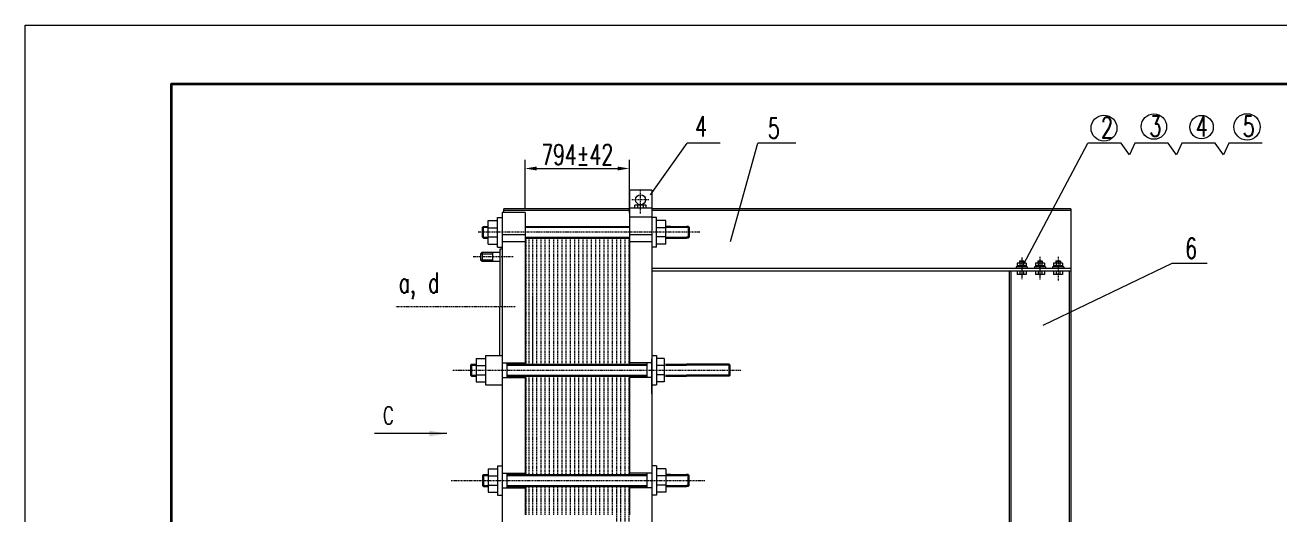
# Model space of a CAD drawing. Header units: millimetres. Extents: x -394 to 6212, y -2458 to 809.
# Drawn here: x 3527.1 to 3741.5, y -2121.5 to -2037.9 of the extents above; entities that cross this region are included whole.
import ezdxf

# ---------------------------------------------------------------- set-up
doc = ezdxf.new("R2010")
doc.units = ezdxf.units.MM
doc.linetypes.add('CENTERX2', pattern=[4, 2.5, -0.5, 0.5, -0.5])
doc.layers.get('0').update_dxf_attribs({"lineweight": 18})
for name, color, linetype, lineweight, true_color in [('1', 1, 'Continuous', 18, 0xff0000), ('2', 2, 'Continuous', 18, 0xffff00), ('3', 3, 'CENTERX2', 18, 0x00ff00)]:
    doc.layers.add(name, color=color, linetype=linetype, lineweight=lineweight, true_color=true_color)
doc.layers.add('粗实线层', color=7, linetype='Continuous', lineweight=35)
doc.styles.add('HZ', font='txt.shx', dxfattribs={"width": 0.67, "bigfont": 'hztxt.shx'})
doc.styles.get("Standard").update_dxf_attribs({"font": 'txt.shx', "bigfont": 'gbcbig.shx'})
doc.dimstyles.new('ISO-25', dxfattribs={"dimtxt": 2.5, "dimasz": 2.5, "dimexe": 1.25, "dimexo": 0.625, "dimtad": 1, "dimtxsty": 'Standard', "dimcen": 2.5, "dimdle": 5, "dimadec": 0, "dimazin": 0, "dimtfac": 1, "dimtmove": 0, "dimatfit": 3, "dimfxl": 1, "dimlwd": -1, "dimlwe": -1, "dimarcsym": 0})

msp = doc.modelspace()

# ---------------------------------------------------------------- linework, layer by layer
at = {"color": 2, "linetype": 'Continuous', "ltscale": 0.1}
for p, q in [((3605.26944, -2072.39229), (3606.23365, -2072.39229)), ((3612.52737, -2072.39229), (3630.35639, -2072.39229)), ((3636.59437, -2072.39229), (3640.58717, -2072.39229)), ((3640.42047, -2072.39229), (3640.13333, -2072.39229)), ((3605.26944, -2074.09903), (3606.23365, -2074.09903)), ((3612.52737, -2074.09903), (3630.35639, -2074.09903)), ((3636.59437, -2074.09903), (3640.13333, -2074.09903)), ((3640.58717, -2074.09903), (3640.13333, -2074.09903)), ((3603.23131, -2095.93509), (3604.19553, -2095.93509)), ((3609.45973, -2095.93509), (3633.36829, -2095.93509)), ((3636.49637, -2095.93509), (3640.13333, -2095.93509)), ((3647.5488, -2095.93509), (3640.13333, -2095.93509)), ((3603.23131, -2097.64184), (3604.19553, -2097.64184)), ((3609.45973, -2097.64184), (3633.36829, -2097.64184)), ((3636.49637, -2097.64184), (3640.13333, -2097.64184)), ((3647.5488, -2097.64184), (3640.13333, -2097.64184)), ((3605.26944, -2114.77114), (3606.23365, -2114.77114)), ((3609.45973, -2114.77114), (3633.36829, -2114.77114)), ((3636.59437, -2114.77114), (3640.13333, -2114.77114)), ((3640.58717, -2114.77114), (3640.13333, -2114.77114)), ((3605.26944, -2116.47789), (3606.23365, -2116.47789)), ((3609.45973, -2116.47789), (3633.36829, -2116.47789)), ((3636.59437, -2116.47789), (3640.13333, -2116.47789)), ((3640.58717, -2116.47789), (3640.13333, -2116.47789))]:
    msp.add_line(p, q, dxfattribs=at)
at = {"ltscale": 0.1}
for p, q in [((3697.05652, -2078.12441), (3697.05652, -2078.49613)), ((3697.68826, -2078.12441), (3697.68826, -2078.49613)), ((3700.16404, -2078.12441), (3700.16404, -2078.49613)), ((3700.79578, -2078.12441), (3700.79578, -2078.49613)), ((3703.27156, -2078.12441), (3703.27156, -2078.49613)), ((3703.9033, -2078.12441), (3703.9033, -2078.49613))]:
    msp.add_line(p, q, dxfattribs=at)
at = {"layer": '1'}
for p, q in [((3630.35639, -2066.06856), (3630.35639, -2074.74572)), ((3634.18103, -2066.06856), (3634.18103, -2075.74968)), ((3631.31255, -2069.15218), (3631.31255, -2068.60289)), ((3631.79844, -2069.15218), (3631.79844, -2068.60289)), ((3632.73897, -2069.15218), (3632.73897, -2068.60289)), ((3633.22487, -2069.15218), (3633.22487, -2068.60289)), ((3607.84, -2070.71583), (3608.64699, -2070.71583)), ((3630.35639, -2070.58642), (3634.18103, -2070.58642)), ((3634.98802, -2070.71583), (3634.18103, -2070.71583)), ((3612.52737, -2073.7069), (3608.64699, -2073.7069)), ((3634.18103, -2073.7069), (3630.35639, -2073.7069)), ((3630.35639, -2074.24963), (3630.35639, -2093.09088)), ((3630.35639, -2074.24963), (3630.35639, -2082.32145)), ((3604.91885, -2076.9163), (3605.18812, -2076.6673)), ((3605.18812, -2076.6673), (3606.95385, -2076.6673)), ((3605.18812, -2076.6673), (3605.18812, -2078.21056)), ((3606.95385, -2076.6673), (3608.24969, -2076.6673)), ((3606.95385, -2076.6673), (3606.95385, -2078.21056)), ((3607.84, -2075.7755), (3608.64699, -2075.7755)), ((3608.24969, -2076.14663), (3608.24969, -2085.9806)), ((3608.64699, -2076.14663), (3608.24969, -2076.14663)), ((3612.52737, -2074.87866), (3608.64699, -2074.87866)), ((3634.18103, -2074.87866), (3630.35639, -2074.87866)), ((3634.18103, -2075.74968), (3634.18103, -2097.31109)), ((3634.98802, -2075.7755), (3634.18103, -2075.7755)), ((3604.91885, -2076.9163), (3604.91885, -2077.96156)), ((3604.91885, -2077.96156), (3605.18812, -2078.21056)), ((3605.18812, -2078.21056), (3606.95385, -2078.21056)), ((3606.95385, -2078.21056), (3608.24969, -2078.21056)), ((3697.37239, -2078.9875), (3697.26178, -2079.16129)), ((3697.37239, -2079.16129), (3697.48853, -2078.9875)), ((3700.47991, -2078.9875), (3700.3693, -2079.16129)), ((3700.47991, -2079.16129), (3700.59605, -2078.9875)), ((3703.58743, -2078.9875), (3703.47682, -2079.16129)), ((3703.58743, -2079.16129), (3703.70357, -2078.9875)), ((3608.24969, -2094.25863), (3608.24969, -2085.9806)), ((3630.35639, -2093.09088), (3630.35639, -2095.30316)), ((3630.35639, -2093.09088), (3630.35639, -2095.78449)), ((3605.80188, -2094.25863), (3608.64699, -2094.25863)), ((3609.45973, -2098.01952), (3609.45973, -2095.55741)), ((3634.18103, -2094.25863), (3634.9735, -2094.25863)), ((3634.18103, -2100.8551), (3634.18103, -2094.87682)), ((3630.35639, -2097.79243), (3630.35639, -2103.85727)), ((3634.18103, -2097.31109), (3634.18103, -2117.53616)), ((3605.80188, -2099.3183), (3608.64699, -2099.3183)), ((3634.18103, -2099.3183), (3634.9735, -2099.3183)), ((3630.35639, -2103.85727), (3630.35639, -2114.62055)), ((3607.84, -2113.09468), (3608.64699, -2113.09468)), ((3634.98802, -2113.09468), (3634.18103, -2113.09468)), ((3609.45973, -2116.85557), (3609.45973, -2114.39346)), ((3630.35639, -2116.62849), (3630.35639, -2117.53616)), ((3630.35639, -2117.53616), (3630.35639, -2121.49718)), ((3634.18103, -2117.53616), (3634.18103, -2159.56244)), ((3607.84, -2118.15435), (3608.64699, -2118.15435)), ((3634.98802, -2118.15435), (3634.18103, -2118.15435))]:
    msp.add_line(p, q, dxfattribs=at)
at = {"layer": '1', "ltscale": 0.1}
for p, q in [((3634.18103, -2066.06856), (3630.35639, -2066.06856)), ((3612.52737, -2069.87669), (3608.64699, -2069.87669)), ((3608.64699, -2069.87669), (3608.64699, -2093.7494)), ((3608.92631, -2069.87669), (3608.92631, -2069.2717)), ((3630.35639, -2069.2717), (3608.92631, -2069.2717)), ((3630.35639, -2069.5238), (3608.92631, -2069.5238)), ((3612.52737, -2069.87669), (3612.52737, -2074.74572)), ((3634.18103, -2069.15218), (3630.35639, -2069.15218)), ((3633.22487, -2068.60289), (3631.31255, -2068.60289)), ((3705.73879, -2069.2717), (3634.18103, -2069.2717)), ((3705.73879, -2069.5238), (3634.18103, -2069.5238)), ((3705.73879, -2069.2717), (3705.73879, -2117.53616)), ((3605.26944, -2072.39229), (3605.43614, -2072.24169)), ((3605.26944, -2074.09903), (3605.26944, -2072.39229)), ((3605.43614, -2072.24169), (3606.23365, -2072.24169)), ((3605.43614, -2074.24963), (3605.43614, -2072.24169)), ((3606.23365, -2071.23773), (3607.84, -2071.23773)), ((3606.23365, -2075.2536), (3606.23365, -2071.23773)), ((3606.23365, -2072.4755), (3607.84, -2072.4755)), ((3607.84, -2075.7755), (3607.84, -2070.71583)), ((3612.52737, -2072.24169), (3630.35639, -2072.24169)), ((3634.98802, -2075.7755), (3634.98802, -2070.71583)), ((3636.59437, -2071.23773), (3634.98802, -2071.23773)), ((3636.59437, -2072.4755), (3634.98802, -2072.4755)), ((3636.59437, -2075.2536), (3636.59437, -2071.23773)), ((3636.59437, -2072.24169), (3640.13333, -2072.24169)), ((3637.39188, -2072.24169), (3636.59437, -2072.24169)), ((3640.42047, -2072.24169), (3640.13333, -2072.24169)), ((3640.42047, -2072.24169), (3640.42047, -2074.24963)), ((3640.58717, -2072.39229), (3640.42047, -2072.24169)), ((3640.58717, -2072.39229), (3640.58717, -2074.09903)), ((3605.26944, -2074.09903), (3605.43614, -2074.24963)), ((3605.43614, -2074.24963), (3606.23365, -2074.24963)), ((3606.23365, -2074.01582), (3607.84, -2074.01582)), ((3612.52737, -2074.24963), (3630.35639, -2074.24963)), ((3612.52737, -2074.24963), (3612.52737, -2082.32145)), ((3636.59437, -2074.01582), (3634.98802, -2074.01582)), ((3636.59437, -2074.24963), (3640.13333, -2074.24963)), ((3637.39188, -2074.24963), (3636.59437, -2074.24963)), ((3640.42047, -2074.24963), (3640.13333, -2074.24963)), ((3640.58717, -2074.09903), (3640.42047, -2074.24963)), ((3606.23365, -2075.2536), (3607.84, -2075.2536)), ((3636.59437, -2075.2536), (3634.98802, -2075.2536)), ((3608.64699, -2078.2118), (3608.64699, -2096.97644)), ((3698.13732, -2078.49613), (3696.60746, -2078.49613)), ((3696.60746, -2078.49613), (3696.60746, -2078.9875)), ((3696.98993, -2078.18845), (3697.05893, -2078.12441)), ((3696.98993, -2078.18845), (3697.75486, -2078.18845)), ((3696.98993, -2078.18845), (3696.98993, -2078.49613)), ((3697.05652, -2078.12682), (3697.05652, -2078.9875)), ((3697.05893, -2078.12441), (3697.68585, -2078.12441)), ((3697.75486, -2078.18845), (3697.68585, -2078.12441)), ((3697.68826, -2078.12682), (3697.68826, -2078.9875)), ((3697.75486, -2078.18845), (3697.75486, -2078.49613)), ((3698.13732, -2078.49613), (3698.13732, -2078.9875)), ((3701.24484, -2078.49613), (3699.71498, -2078.49613)), ((3699.71498, -2078.49613), (3699.71498, -2078.9875)), ((3700.09745, -2078.18845), (3700.16645, -2078.12441)), ((3700.09745, -2078.18845), (3700.86238, -2078.18845)), ((3700.09745, -2078.18845), (3700.09745, -2078.49613)), ((3700.16404, -2078.12682), (3700.16404, -2078.9875)), ((3700.16645, -2078.12441), (3700.79337, -2078.12441)), ((3700.86238, -2078.18845), (3700.79337, -2078.12441)), ((3700.79578, -2078.12682), (3700.79578, -2078.9875)), ((3700.86238, -2078.18845), (3700.86238, -2078.49613)), ((3701.24484, -2078.49613), (3701.24484, -2078.9875)), ((3702.8225, -2078.49613), (3702.8225, -2078.9875)), ((3704.35236, -2078.49613), (3702.8225, -2078.49613)), ((3703.20497, -2078.18845), (3703.27397, -2078.12441)), ((3703.20497, -2078.18845), (3703.20497, -2078.49613)), ((3703.20497, -2078.18845), (3703.9699, -2078.18845)), ((3703.27156, -2078.12682), (3703.27156, -2078.9875)), ((3703.27397, -2078.12441), (3703.90089, -2078.12441)), ((3703.9699, -2078.18845), (3703.90089, -2078.12441)), ((3703.9033, -2078.12682), (3703.9033, -2078.9875)), ((3703.9699, -2078.18845), (3703.9699, -2078.49613)), ((3704.35236, -2078.49613), (3704.35236, -2078.9875)), ((3612.52737, -2080.34995), (3612.52737, -2082.19219)), ((3612.52737, -2080.34995), (3612.52737, -2093.09088)), ((3705.73879, -2079.44439), (3634.18103, -2079.44439)), ((3705.73879, -2079.90898), (3634.18103, -2079.90898)), ((3695.22103, -2079.90898), (3695.22103, -2117.53616)), ((3695.50788, -2079.90898), (3695.50788, -2117.53616)), ((3696.42588, -2079.16129), (3696.42588, -2079.44439)), ((3698.31891, -2079.16129), (3696.42588, -2079.16129)), ((3698.13732, -2078.9875), (3696.60746, -2078.9875)), ((3696.60746, -2079.90898), (3696.60746, -2080.44057)), ((3698.13732, -2080.44057), (3696.60746, -2080.44057)), ((3696.67871, -2078.9875), (3696.67871, -2079.16129)), ((3697.05652, -2079.90898), (3697.05652, -2080.44057)), ((3697.68826, -2079.90898), (3697.68826, -2080.44057)), ((3698.06607, -2078.9875), (3698.06607, -2079.16129)), ((3698.13732, -2079.90898), (3698.13732, -2080.44057)), ((3698.31891, -2079.16129), (3698.31891, -2079.44439)), ((3699.5334, -2079.16129), (3699.5334, -2079.44439)), ((3701.42643, -2079.16129), (3699.5334, -2079.16129)), ((3701.24484, -2078.9875), (3699.71498, -2078.9875)), ((3699.71498, -2079.90898), (3699.71498, -2080.44057)), ((3701.24484, -2080.44057), (3699.71498, -2080.44057)), ((3699.78623, -2078.9875), (3699.78623, -2079.16129)), ((3700.16404, -2079.90898), (3700.16404, -2080.44057)), ((3700.79578, -2079.90898), (3700.79578, -2080.44057)), ((3701.17359, -2078.9875), (3701.17359, -2079.16129)), ((3701.24484, -2079.90898), (3701.24484, -2080.44057)), ((3701.42643, -2079.16129), (3701.42643, -2079.44439)), ((3704.53395, -2079.16129), (3702.64092, -2079.16129)), ((3702.64092, -2079.16129), (3702.64092, -2079.44439)), ((3704.35236, -2078.9875), (3702.8225, -2078.9875)), ((3702.8225, -2079.90898), (3702.8225, -2080.44057)), ((3704.35236, -2080.44057), (3702.8225, -2080.44057)), ((3702.89375, -2078.9875), (3702.89375, -2079.16129)), ((3703.27156, -2079.90898), (3703.27156, -2080.44057)), ((3703.9033, -2079.90898), (3703.9033, -2080.44057)), ((3704.28111, -2078.9875), (3704.28111, -2079.16129)), ((3704.35236, -2079.90898), (3704.35236, -2080.44057)), ((3704.53395, -2079.16129), (3704.53395, -2079.44439)), ((3705.45194, -2079.90898), (3705.45194, -2117.53616)), ((3608.64699, -2093.7494), (3608.64699, -2117.53616)), ((3612.52737, -2093.09088), (3612.52737, -2095.30316)), ((3612.52737, -2093.09088), (3612.52737, -2095.78449)), ((3603.23131, -2095.93509), (3603.39802, -2095.78449)), ((3603.23131, -2095.93509), (3603.23131, -2097.64184)), ((3603.39802, -2095.78449), (3603.39802, -2097.79243)), ((3603.39802, -2095.78449), (3604.19553, -2095.78449)), ((3604.19553, -2094.78053), (3605.80188, -2094.78053)), ((3604.19553, -2094.78053), (3604.19553, -2098.7964)), ((3604.19553, -2096.0183), (3605.80188, -2096.0183)), ((3605.80188, -2094.25863), (3605.80188, -2099.3183)), ((3608.64699, -2095.55741), (3612.52737, -2095.55741)), ((3609.45973, -2095.78449), (3633.36829, -2095.78449)), ((3634.18103, -2095.55741), (3630.35639, -2095.55741)), ((3633.36829, -2098.01952), (3633.36829, -2095.55741)), ((3634.18103, -2094.92395), (3634.18103, -2095.78449)), ((3634.9735, -2094.25863), (3634.9735, -2099.3183)), ((3636.28502, -2094.78053), (3634.9735, -2094.78053)), ((3636.28502, -2096.0183), (3634.9735, -2096.0183)), ((3636.28502, -2094.78053), (3636.28502, -2098.7964)), ((3636.49637, -2095.78449), (3640.13333, -2095.78449)), ((3647.3821, -2095.78449), (3640.13333, -2095.78449)), ((3647.3821, -2097.79243), (3647.3821, -2095.78449)), ((3647.5488, -2095.93509), (3647.3821, -2095.78449)), ((3647.5488, -2097.64184), (3647.5488, -2095.93509)), ((3603.23131, -2097.64184), (3603.39802, -2097.79243)), ((3603.39802, -2097.79243), (3604.19553, -2097.79243)), ((3604.19553, -2097.55863), (3605.80188, -2097.55863)), ((3608.64699, -2098.01952), (3612.52737, -2098.01952)), ((3609.45973, -2097.79243), (3633.36829, -2097.79243)), ((3612.52737, -2097.79243), (3612.52737, -2103.85727)), ((3634.18103, -2098.01952), (3630.35639, -2098.01952)), ((3634.18103, -2097.79243), (3634.18103, -2098.65297)), ((3636.28502, -2097.55863), (3634.9735, -2097.55863)), ((3636.49637, -2097.79243), (3640.13333, -2097.79243)), ((3647.3821, -2097.79243), (3640.13333, -2097.79243)), ((3647.5488, -2097.64184), (3647.3821, -2097.79243)), ((3604.19553, -2098.7964), (3605.80188, -2098.7964)), ((3636.28502, -2098.7964), (3634.9735, -2098.7964)), ((3612.52737, -2103.85727), (3612.52737, -2114.62055)), ((3607.84, -2113.09468), (3607.84, -2118.15435)), ((3634.98802, -2113.09468), (3634.98802, -2118.15435)), ((3605.26944, -2114.77114), (3605.43614, -2114.62055)), ((3605.26944, -2114.77114), (3605.26944, -2116.47789)), ((3605.43614, -2114.62055), (3605.43614, -2116.62849)), ((3605.43614, -2114.62055), (3606.23365, -2114.62055)), ((3606.23365, -2113.61658), (3607.84, -2113.61658)), ((3606.23365, -2113.61658), (3606.23365, -2117.63245)), ((3606.23365, -2114.85435), (3607.84, -2114.85435)), ((3608.64699, -2114.39346), (3612.52737, -2114.39346)), ((3609.45973, -2114.62055), (3633.36829, -2114.62055)), ((3634.18103, -2114.39346), (3630.35639, -2114.39346)), ((3633.36829, -2116.85557), (3633.36829, -2114.39346)), ((3636.59437, -2113.61658), (3634.98802, -2113.61658)), ((3636.59437, -2114.85435), (3634.98802, -2114.85435)), ((3636.59437, -2113.61658), (3636.59437, -2117.63245)), ((3636.59437, -2114.62055), (3640.13333, -2114.62055)), ((3637.39188, -2114.62055), (3636.59437, -2114.62055)), ((3640.42047, -2114.62055), (3640.13333, -2114.62055)), ((3640.58717, -2114.77114), (3640.42047, -2114.62055)), ((3640.42047, -2116.62849), (3640.42047, -2114.62055)), ((3640.58717, -2116.47789), (3640.58717, -2114.77114)), ((3605.26944, -2116.47789), (3605.43614, -2116.62849)), ((3605.43614, -2116.62849), (3606.23365, -2116.62849)), ((3606.23365, -2116.39468), (3607.84, -2116.39468)), ((3608.64699, -2116.85557), (3612.52737, -2116.85557)), ((3608.64699, -2117.53616), (3608.64699, -2190.70935)), ((3609.45973, -2116.62849), (3633.36829, -2116.62849)), ((3612.52737, -2116.62849), (3612.52737, -2121.49718)), ((3634.18103, -2116.85557), (3630.35639, -2116.85557)), ((3636.59437, -2116.39468), (3634.98802, -2116.39468)), ((3636.59437, -2116.62849), (3640.13333, -2116.62849)), ((3637.39188, -2116.62849), (3636.59437, -2116.62849)), ((3640.42047, -2116.62849), (3640.13333, -2116.62849)), ((3640.58717, -2116.47789), (3640.42047, -2116.62849)), ((3695.22103, -2117.53616), (3695.22103, -2205.6815)), ((3695.50788, -2117.53616), (3695.50788, -2205.6815)), ((3705.45194, -2117.53616), (3705.45194, -2205.6815)), ((3705.73879, -2117.53616), (3705.73879, -2205.6815)), ((3606.23365, -2117.63245), (3607.84, -2117.63245)), ((3636.59437, -2117.63245), (3634.98802, -2117.63245))]:
    msp.add_line(p, q, dxfattribs=at)
msp.add_circle((3632.26871, -2067.69404), 0.86054, dxfattribs=at)
at = {"layer": '2'}
for p, q in [((3633.93542, -2066.84121), (3640.23287, -2058.04316)), ((3645.87862, -2058.04316), (3640.23287, -2058.04316)), ((3647.62149, -2074.81468), (3652.30595, -2058.01195)), ((3658.76854, -2058.01195), (3652.30595, -2058.01195)), ((3697.69901, -2078.77236), (3708.67082, -2058.01195)), ((3714.35319, -2058.01195), (3708.67082, -2058.01195)), ((3715.75569, -2060.03545), (3714.35319, -2058.01195)), ((3716.7011, -2058.01195), (3715.75569, -2060.03545)), ((3722.38347, -2058.01195), (3716.7011, -2058.01195)), ((3723.78597, -2060.03545), (3722.38347, -2058.01195)), ((3724.73138, -2058.01195), (3723.78597, -2060.03545)), ((3730.41375, -2058.01195), (3724.73138, -2058.01195)), ((3731.81625, -2060.03545), (3730.41375, -2058.01195)), ((3732.76166, -2058.01195), (3731.81625, -2060.03545)), ((3738.44403, -2058.01195), (3732.76166, -2058.01195)), ((3612.52737, -2069.25169), (3612.52737, -2060.86461)), ((3630.35639, -2069.96142), (3630.35639, -2060.86461)), ((3614.52737, -2062.36461), (3628.35639, -2062.36461)), ((3604.91885, -2076.9163), (3606.95385, -2076.9163)), ((3604.91885, -2077.96156), (3606.95385, -2077.96156)), ((3701.01479, -2089.103), (3723.06837, -2078.5375)), ((3723.06837, -2078.5375), (3729.06837, -2078.5375))]:
    msp.add_line(p, q, dxfattribs=at)
at = {"layer": '2', "ltscale": 0.5}
msp.add_lwpolyline([(3527.13858, -2037.88314), (4121.13858, -2037.88314), (4121.13858, -2457.88314), (3527.13858, -2457.88314)], close=True, dxfattribs=at)
at = {"layer": '2'}
for centre, radius in [((3711.41978, -2055.46344), 2.21321), ((3719.95163, -2055.20593), 2.17341), ((3735.8528, -2055.25828), 2.25366), ((3728.08249, -2055.2954), 2.00277)]:
    msp.add_circle(centre, radius, dxfattribs=at)
for points in [[(3614.52737, -2062.03128), (3614.52737, -2062.69795), (3612.52737, -2062.36461)], [(3628.35639, -2062.03128), (3628.35639, -2062.69795), (3630.35639, -2062.36461)]]:
    msp.add_solid(points, dxfattribs=at)
at = {"layer": '3', "ltscale": 0.1}
for p, q in [((3632.26871, -2070.04459), (3632.26871, -2065.83005)), ((3633.68303, -2067.69404), (3630.78415, -2067.69404)), ((3642.37254, -2073.24566), (3604.47408, -2073.24566)), ((3612.67869, -2074.24963), (3612.67869, -2095.78449)), ((3613.16793, -2074.24963), (3613.16793, -2095.78449)), ((3613.83436, -2074.24963), (3613.83436, -2095.78449)), ((3614.50079, -2074.24963), (3614.50079, -2095.78449)), ((3615.21791, -2074.24963), (3615.21791, -2095.78449)), ((3615.93503, -2074.24963), (3615.93503, -2095.78449)), ((3616.65215, -2074.24963), (3616.65215, -2095.78449)), ((3617.36927, -2074.24963), (3617.36927, -2095.78449)), ((3618.08639, -2074.24963), (3618.08639, -2095.78449)), ((3618.80351, -2074.24963), (3618.80351, -2095.78449)), ((3619.52063, -2074.24963), (3619.52063, -2095.78449)), ((3620.23775, -2074.24963), (3620.23775, -2095.78449)), ((3620.95487, -2074.24963), (3620.95487, -2095.78449)), ((3621.67199, -2074.24963), (3621.67199, -2095.78449)), ((3622.38911, -2074.24963), (3622.38911, -2095.78449)), ((3623.10623, -2074.24963), (3623.10623, -2095.78449)), ((3623.82335, -2074.24963), (3623.82335, -2095.78449)), ((3624.54047, -2074.24963), (3624.54047, -2095.78449)), ((3625.25759, -2074.24963), (3625.25759, -2095.78449)), ((3625.97471, -2074.24963), (3625.97471, -2095.78449)), ((3626.69183, -2074.24963), (3626.69183, -2095.78449)), ((3627.40895, -2074.24963), (3627.40895, -2095.78449)), ((3628.12607, -2074.24963), (3628.12607, -2095.78449)), ((3628.84319, -2074.24963), (3628.84319, -2095.78449)), ((3629.56031, -2074.24963), (3629.56031, -2095.78449)), ((3630.27743, -2074.24963), (3630.27743, -2095.78449)), ((3610.52935, -2077.43893), (3603.67135, -2077.43893)), ((3697.37239, -2077.53231), (3697.37239, -2081.32599)), ((3697.37239, -2077.81839), (3697.37239, -2081.05419)), ((3700.47991, -2077.46656), (3700.47991, -2081.36126)), ((3700.47991, -2077.81839), (3700.47991, -2081.05419)), ((3703.58743, -2077.41757), (3703.58743, -2081.47246)), ((3613.83436, -2084.20013), (3613.83436, -2095.78449)), ((3610.82184, -2085.9806), (3590.46941, -2085.9806)), ((3600.19714, -2096.78846), (3649.49876, -2096.78846)), ((3612.67869, -2097.79243), (3612.67869, -2114.62055)), ((3613.16793, -2097.79243), (3613.16793, -2114.62055)), ((3613.83436, -2097.79243), (3613.83436, -2114.62055)), ((3614.50079, -2097.79243), (3614.50079, -2114.62055)), ((3615.21791, -2097.79243), (3615.21791, -2103.85727)), ((3615.93503, -2097.79243), (3615.93503, -2103.85727)), ((3616.65215, -2097.79243), (3616.65215, -2103.85727)), ((3617.36927, -2097.79243), (3617.36927, -2103.85727)), ((3618.08639, -2097.79243), (3618.08639, -2103.85727)), ((3618.80351, -2097.79243), (3618.80351, -2103.85727)), ((3619.52063, -2097.79243), (3619.52063, -2103.85727)), ((3620.23775, -2097.79243), (3620.23775, -2103.85727)), ((3620.95487, -2097.79243), (3620.95487, -2103.85727)), ((3621.67199, -2097.79243), (3621.67199, -2103.85727)), ((3622.38911, -2097.79243), (3622.38911, -2103.85727)), ((3623.10623, -2097.79243), (3623.10623, -2103.85727)), ((3623.82335, -2097.79243), (3623.82335, -2103.85727)), ((3624.54047, -2097.79243), (3624.54047, -2103.85727)), ((3625.25759, -2097.79243), (3625.25759, -2103.85727)), ((3625.97471, -2097.79243), (3625.97471, -2103.85727)), ((3626.69183, -2097.79243), (3626.69183, -2103.85727)), ((3627.40895, -2097.79243), (3627.40895, -2103.85727)), ((3628.12607, -2097.79243), (3628.12607, -2114.62055)), ((3628.84319, -2097.79243), (3628.84319, -2114.62055)), ((3629.56031, -2097.79243), (3629.56031, -2114.62055)), ((3630.27743, -2097.79243), (3630.27743, -2114.62055)), ((3615.21791, -2103.85727), (3615.21791, -2114.62055)), ((3615.93503, -2103.85727), (3615.93503, -2114.62055)), ((3616.65215, -2103.85727), (3616.65215, -2114.62055)), ((3617.36927, -2103.85727), (3617.36927, -2114.62055)), ((3618.08639, -2103.85727), (3618.08639, -2114.62055)), ((3618.80351, -2103.85727), (3618.80351, -2114.62055)), ((3619.52063, -2103.85727), (3619.52063, -2114.62055)), ((3620.23775, -2103.85727), (3620.23775, -2114.62055)), ((3620.95487, -2103.85727), (3620.95487, -2114.62055)), ((3621.67199, -2103.85727), (3621.67199, -2114.62055)), ((3622.38911, -2103.85727), (3622.38911, -2114.62055)), ((3623.10623, -2103.85727), (3623.10623, -2114.62055)), ((3623.82335, -2103.85727), (3623.82335, -2114.62055)), ((3624.54047, -2103.85727), (3624.54047, -2114.62055)), ((3625.25759, -2103.85727), (3625.25759, -2114.62055)), ((3625.97471, -2103.85727), (3625.97471, -2114.62055)), ((3626.69183, -2103.85727), (3626.69183, -2114.62055)), ((3627.40895, -2103.85727), (3627.40895, -2114.62055)), ((3599.88658, -2115.62452), (3643.29427, -2115.62452)), ((3612.67743, -2116.62849), (3612.67743, -2121.49718)), ((3613.16793, -2116.62849), (3613.16793, -2121.49718)), ((3613.83436, -2116.62849), (3613.83436, -2121.49718)), ((3614.50079, -2116.62849), (3614.50079, -2121.49718)), ((3615.21791, -2116.62849), (3615.21791, -2121.49718)), ((3615.93503, -2116.62849), (3615.93503, -2121.49718)), ((3616.65215, -2116.62849), (3616.65215, -2121.49718)), ((3617.36927, -2116.62849), (3617.36927, -2121.49718)), ((3618.08639, -2116.62849), (3618.08639, -2121.49718)), ((3618.80351, -2116.62849), (3618.80351, -2121.49718)), ((3619.52063, -2116.62849), (3619.52063, -2121.49718)), ((3620.23775, -2116.62849), (3620.23775, -2121.49718)), ((3620.95487, -2116.62849), (3620.95487, -2121.49718)), ((3621.67199, -2116.62849), (3621.67199, -2121.49718)), ((3622.38911, -2116.62849), (3622.38911, -2121.49718)), ((3623.10623, -2116.62849), (3623.10623, -2121.49718)), ((3623.82335, -2116.62849), (3623.82335, -2121.49718)), ((3624.54047, -2116.62849), (3624.54047, -2121.49718)), ((3625.25759, -2116.62849), (3625.25759, -2121.49718)), ((3625.97471, -2116.62849), (3625.97471, -2121.49718)), ((3626.69183, -2116.62849), (3626.69183, -2121.49718)), ((3627.40895, -2116.62849), (3627.40895, -2121.49718)), ((3628.12607, -2116.62849), (3628.12607, -2133.4566)), ((3628.12607, -2117.53616), (3628.12607, -2121.49718)), ((3628.84319, -2116.62849), (3628.84319, -2133.4566)), ((3628.84319, -2117.53616), (3628.84319, -2121.49718)), ((3629.56031, -2116.62849), (3629.56031, -2133.4566)), ((3630.27743, -2116.62849), (3630.27743, -2133.4566))]:
    msp.add_line(p, q, dxfattribs=at)
at = {"layer": '粗实线层'}
msp.add_lwpolyline([(4111.13858, -2447.88314), (3552.13858, -2447.88314), (3552.13858, -2047.88314), (4111.13858, -2047.88314)], close=True, dxfattribs=at)

# ---------------------------------------------------------------- texts
at = {"layer": '2', "style": 'HZ', "width": 0.67}
for s, p in [('4', (3641.59132, -2056.92471)), ('5', (3654.02419, -2057.247)), ('2', (3710.91681, -2057.11912)), ('3', (3719.20111, -2056.88194)), ('4', (3727.10448, -2056.92131)), ('5', (3735.13476, -2056.92131)), ('6', (3725.30354, -2077.73702)), ('a, d', (3590.96206, -2083.61129))]:
    msp.add_text(s, height=3.5, dxfattribs=at).set_placement(p)
at = {"layer": '2', "width": 0.67}
msp.add_text('C', height=3, dxfattribs=at).set_placement((3588.29053, -2106.02958))
at = {"layer": '2', "insert": (3621.44188, -2059.98961), "char_height": 3.5, "attachment_point": 5, "style": 'HZ'}
msp.add_mtext('794%%P42', dxfattribs=at)

# ---------------------------------------------------------------- leaders
at = {"layer": '2'}
msp.add_leader([(3599.15903, -2107.60858), (3586.80453, -2107.60858)], dimstyle='ISO-25', override={"dimtxt": 3.5, "dimasz": 3, "dimexe": 2, "dimexo": 0.0625, "dimgap": 1, "dimtad": 0, "dimtoh": 1, "dimdec": 4, "dimzin": 0, "dimcen": 0, "dimtdec": 4, "dimtolj": 1, "dimtzin": 0}, dxfattribs=at)

doc.saveas('drawing.dxf')
